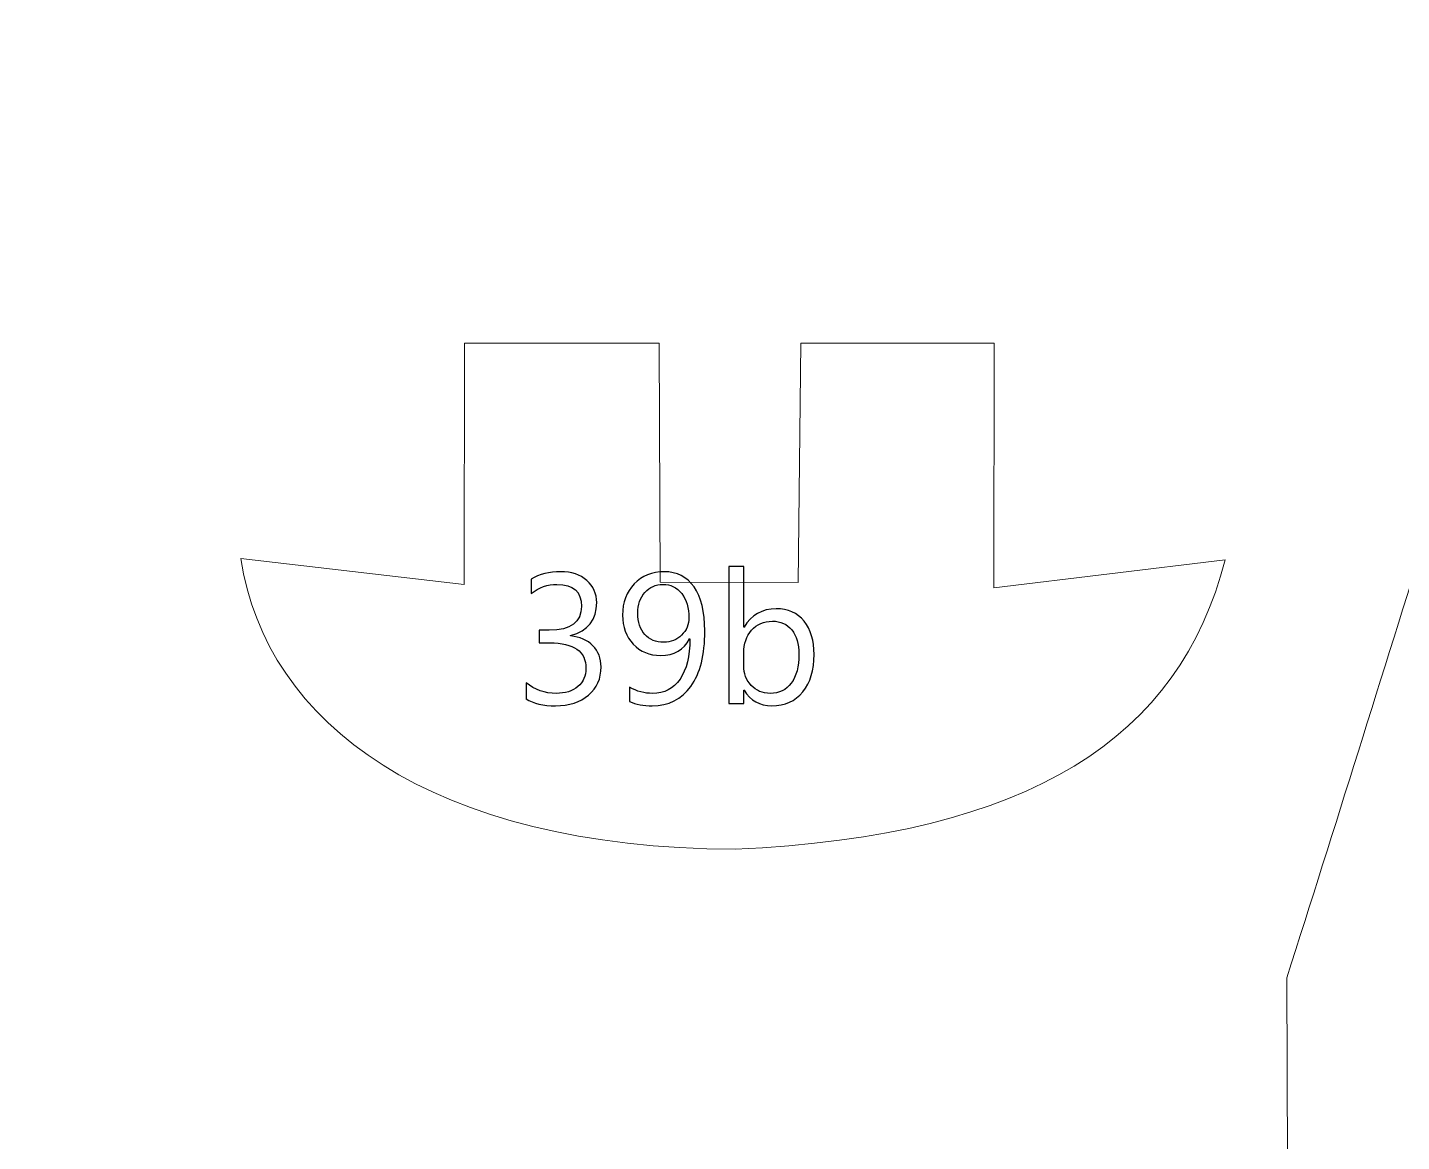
# Model space of a CAD drawing. Header units: centimetres. Extents: x -370 to 378, y -504 to 433.
# Drawn here: x 120.2 to 180, y 261.2 to 309.8 of the extents above; entities that cross this region are included whole.
import ezdxf

# ---------------------------------------------------------------- set-up
doc = ezdxf.new("R2010")
doc.units = ezdxf.units.CM
doc.header["$MEASUREMENT"] = 0
doc.layers.add('Camada 1', color=7, linetype='Continuous')
doc.layers.add('Camada 2', color=20, linetype='Continuous')

msp = doc.modelspace()

# ---------------------------------------------------------------- linework, layer by layer
at = {"layer": 'Camada 1', "lineweight": 9}
for points, knots in [([(216.721, 265.254), (216.721, 265.254), (230.116, 265.318), (230.116, 265.318), (230.116, 265.318), (230.116, 265.318), (230.103, 244.768), (230.103, 244.768), (230.103, 244.768), (230.103, 244.768), (236.36, 244.767), (236.36, 244.767), (236.36, 244.767), (236.36, 244.767), (236.371, 265.182), (236.371, 265.182), (236.371, 265.182), (236.371, 265.182), (256.209, 265.182), (256.209, 265.182), (256.209, 265.182), (256.209, 265.182), (256.209, 244.767), (256.209, 244.767), (256.209, 244.767), (256.209, 244.767), (262.443, 244.768), (262.443, 244.768), (262.443, 244.768), (262.443, 244.768), (262.445, 265.213), (262.445, 265.213), (262.445, 265.213), (262.445, 265.213), (282.346, 265.204), (282.346, 265.204), (282.346, 265.204), (282.346, 265.204), (282.296, 244.775), (282.296, 244.775), (282.296, 244.775), (282.296, 244.775), (288.629, 244.768), (288.629, 244.768), (288.629, 244.768), (288.629, 244.768), (288.652, 265.258), (288.652, 265.258), (288.652, 265.258), (288.652, 265.258), (308.479, 265.277), (308.479, 265.277), (308.479, 265.277), (308.479, 265.277), (308.479, 244.77), (308.479, 244.77), (308.479, 244.77), (308.479, 244.77), (314.689, 244.774), (314.689, 244.774), (314.689, 244.774), (314.689, 244.774), (314.79, 265.253), (314.79, 265.253), (314.79, 265.253), (314.79, 265.253), (334.828, 265.214), (334.828, 265.214), (334.828, 265.214), (334.828, 265.214), (334.892, 244.769), (334.892, 244.769), (334.892, 244.769), (334.892, 244.769), (341.063, 244.77), (341.063, 244.77), (341.063, 244.77), (341.063, 244.77), (341.094, 265.214), (341.094, 265.214), (341.094, 265.214), (341.094, 265.214), (366.922, 265.225), (366.922, 265.225), (366.922, 265.225), (366.922, 265.225), (366.966, 256.867), (366.966, 256.867), (366.966, 256.867), (366.966, 256.867), (360.754, 256.873), (360.754, 256.873), (360.754, 256.873), (360.754, 256.873), (360.754, 232.292), (360.754, 232.292), (360.754, 232.292), (360.754, 232.292), (366.964, 232.296), (366.964, 232.296), (366.964, 232.296), (366.964, 232.296), (366.963, 224.01), (366.963, 224.01), (366.963, 224.01), (366.963, 224.01), (210.199, 224.007), (210.199, 224.007), (210.199, 224.007), (210.199, 224.007), (210.193, 236.573), (210.193, 236.573), (210.193, 236.573), (210.193, 236.573), (189.145, 236.573), (189.145, 236.573), (189.145, 236.573), (185.916, 236.501), (184.439, 233.061), (184.413, 226.826), (184.413, 226.826), (184.673, 216.628), (178.684, 212.355), (173.821, 212.903), (173.821, 212.903), (173.821, 212.903), (176.697, 236.149), (176.697, 236.149), (176.697, 236.149), (176.697, 236.149), (170.539, 236.789), (170.539, 236.789), (170.539, 236.789), (170.539, 236.789), (168.49, 221.602), (168.49, 221.602), (168.49, 221.602), (168.49, 221.602), (4.291, 221.42), (4.291, 221.42), (4.291, 221.42), (4.291, 221.42), (4.288, 209.376), (4.288, 209.376), (4.288, 209.376), (4.288, 209.376), (-1.971, 209.374), (-1.971, 209.374), (-1.971, 209.374), (-1.971, 209.374), (-2.239, 168.069), (-2.239, 168.069), (-2.239, 168.069), (-2.239, 168.069), (-66.592, 160.863), (-66.592, 160.863), (-66.592, 160.863), (-66.592, 160.863), (-120.101, 160.892), (-120.101, 160.892), (-120.101, 160.892), (-122.907, 159.848), (-124.083, 157.497), (-123.291, 153.568), (-123.291, 153.568), (-123.291, 153.568), (-121.417, 147.705), (-121.417, 147.705), (-121.417, 147.705), (-119.664, 142.218), (-119.162, 139.073), (-123.559, 137.253), (-123.559, 137.253), (-123.559, 137.253), (-131.456, 134.303), (-131.456, 134.303), (-131.456, 134.303), (-142.328, 129.369), (-143.928, 118.845), (-139.185, 104.494), (-139.185, 104.494), (-136.723, 96.587), (-139.695, 91.079), (-144.309, 92.767), (-144.309, 92.767), (-144.309, 92.767), (-196.019, 110.18), (-196.019, 110.18), (-196.019, 110.18), (-194.826, 114.677), (-193.391, 119.174), (-191.716, 123.67), (-191.716, 123.67), (-191.716, 123.67), (-176.995, 117.362), (-176.995, 117.362), (-176.995, 117.362), (-176.995, 117.362), (-174.937, 123.295), (-174.937, 123.295), (-174.937, 123.295), (-174.937, 123.295), (-189.72, 129.603), (-189.72, 129.603), (-189.72, 129.603), (-187.47, 134.471), (-185.1, 139.218), (-182.609, 143.842), (-182.609, 143.842), (-182.609, 143.842), (-167.889, 135.786), (-167.889, 135.786), (-167.889, 135.786), (-167.889, 135.786), (-164.645, 141.095), (-164.645, 141.095), (-164.645, 141.095), (-164.645, 141.095), (-179.178, 149.214), (-179.178, 149.214), (-179.178, 149.214), (-176.797, 153.396), (-174.316, 157.382), (-171.694, 161.08), (-171.694, 161.08), (-171.694, 161.08), (-158.221, 152.024), (-158.221, 152.024), (-158.221, 152.024), (-158.221, 152.024), (-154.852, 157.145), (-154.852, 157.145), (-154.852, 157.145), (-154.852, 157.145), (-168.138, 166.201), (-168.138, 166.201), (-168.138, 166.201), (-165.271, 169.951), (-162.563, 173.777), (-160.029, 177.692), (-160.029, 177.692), (-160.029, 177.692), (-146.12, 169.011), (-146.12, 169.011), (-146.12, 169.011), (-146.12, 169.011), (-143.438, 174.444), (-143.438, 174.444), (-143.438, 174.444), (-143.438, 174.444), (-157.035, 183.25), (-157.035, 183.25), (-157.035, 183.25), (-151.695, 195.771), (-155.396, 206.053), (-170.299, 212.164), (-170.299, 212.164), (-196.331, 218.03), (-225.837, 215.086), (-252.767, 201.797), (-252.767, 201.797), (-272.125, 191.19), (-291.085, 177.8), (-311.371, 166), (-311.371, 166), (-321.658, 159.339), (-331.851, 153.367), (-342.736, 148.568), (-342.736, 148.568), (-346.86, 147.224), (-349.73, 146.708), (-351.28, 147.57), (-351.28, 147.57), (-360.973, 156.269), (-365.918, 177.156), (-365.135, 212.753), (-365.135, 212.753), (-363.041, 242.961), (-358.027, 262.687), (-349.489, 269.76), (-349.489, 269.76), (-341.694, 272.706), (-312.337, 273.158), (-268.236, 269.823), (-268.236, 269.823), (-238.219, 267.466), (-208.36, 264.64), (-178.599, 261.521), (-178.599, 261.521), (-161.15, 259.512), (-146.663, 274.84), (-133.661, 298.457), (-133.661, 298.457), (-137.932, 299.192), (-140.952, 302.511), (-141.329, 309.219), (-141.329, 309.219), (-141.246, 317.163), (-137.792, 321.124), (-131.21, 321.7), (-131.21, 321.7), (-128.465, 321.723), (-125.72, 321.692), (-122.976, 321.377), (-122.976, 321.377), (-119.251, 320.932), (-117.518, 322.574), (-117.641, 327.134), (-117.641, 327.134), (-117.641, 327.134), (-117.584, 336.153), (-117.584, 336.153), (-117.584, 336.153), (-117.584, 336.153), (-110.776, 336.152), (-110.776, 336.152), (-110.776, 336.152), (-110.776, 336.152), (-110.773, 349.137), (-110.773, 349.137), (-110.773, 349.137), (-110.773, 349.137), (-99.344, 349.13), (-99.344, 349.13), (-99.344, 349.13), (-99.344, 349.13), (-88.153, 362.878), (-88.153, 362.878), (-88.153, 362.878), (-88.153, 362.878), (-34.119, 362.869), (-34.119, 362.869), (-34.119, 362.869), (-34.119, 362.869), (-34.106, 340.512), (-34.106, 340.512), (-34.106, 340.512), (-34.106, 340.512), (-27.597, 340.514), (-27.597, 340.514), (-27.597, 340.514), (-27.597, 340.514), (-27.691, 325.715), (-27.691, 325.715), (-27.691, 325.715), (-27.873, 322.531), (-30.047, 321.13), (-33.358, 320.596), (-33.358, 320.596), (-33.358, 320.596), (-44.151, 320.594), (-44.151, 320.594), (-44.151, 320.594), (-44.151, 320.594), (-44.155, 311.191), (-44.155, 311.191), (-44.155, 311.191), (-44.155, 311.191), (-32.849, 311.191), (-32.849, 311.191), (-32.849, 311.191), (-18.571, 310.629), (-10.255, 308.442), (-6.272, 303.592), (-6.272, 303.592), (-3.714, 300.56), (-2.148, 297.196), (-2.032, 293.351), (-2.032, 293.351), (-2.032, 293.351), (-1.901, 274.856), (-1.901, 274.856), (-1.901, 274.856), (-1.901, 274.856), (4.408, 274.86), (4.408, 274.86), (4.408, 274.86), (4.408, 274.86), (4.426, 260.305), (4.426, 260.305), (4.426, 260.305), (4.426, 260.305), (175.044, 260.301), (175.044, 260.301), (175.044, 260.301), (175.044, 260.301), (175.017, 268.365), (175.017, 268.365), (175.017, 268.365), (179.182, 281.411), (183.274, 295.03), (187.51, 307.504), (187.51, 307.504), (189.372, 313.034), (192.544, 316.081), (197.008, 315.926), (197.008, 315.926), (202.874, 315.367), (206.189, 311.724), (207.985, 306.102), (207.985, 306.102), (211.365, 293.082), (213.787, 278.849), (216.721, 265.254)], [0, 0, 0, 0, 0.009804, 0.009804, 0.009804, 0.009804, 0.019608, 0.019608, 0.019608, 0.019608, 0.029412, 0.029412, 0.029412, 0.029412, 0.039216, 0.039216, 0.039216, 0.039216, 0.04902, 0.04902, 0.04902, 0.04902, 0.058824, 0.058824, 0.058824, 0.058824, 0.068627, 0.068627, 0.068627, 0.068627, 0.078431, 0.078431, 0.078431, 0.078431, 0.088235, 0.088235, 0.088235, 0.088235, 0.098039, 0.098039, 0.098039, 0.098039, 0.107843, 0.107843, 0.107843, 0.107843, 0.117647, 0.117647, 0.117647, 0.117647, 0.127451, 0.127451, 0.127451, 0.127451, 0.137255, 0.137255, 0.137255, 0.137255, 0.147059, 0.147059, 0.147059, 0.147059, 0.156863, 0.156863, 0.156863, 0.156863, 0.166667, 0.166667, 0.166667, 0.166667, 0.176471, 0.176471, 0.176471, 0.176471, 0.186275, 0.186275, 0.186275, 0.186275, 0.196078, 0.196078, 0.196078, 0.196078, 0.205882, 0.205882, 0.205882, 0.205882, 0.215686, 0.215686, 0.215686, 0.215686, 0.22549, 0.22549, 0.22549, 0.22549, 0.235294, 0.235294, 0.235294, 0.235294, 0.245098, 0.245098, 0.245098, 0.245098, 0.254902, 0.254902, 0.254902, 0.254902, 0.264706, 0.264706, 0.264706, 0.264706, 0.27451, 0.27451, 0.27451, 0.27451, 0.284314, 0.284314, 0.284314, 0.284314, 0.294118, 0.294118, 0.294118, 0.294118, 0.303922, 0.303922, 0.303922, 0.303922, 0.313725, 0.313725, 0.313725, 0.313726, 0.323529, 0.323529, 0.323529, 0.323529, 0.333333, 0.333333, 0.333333, 0.333333, 0.343137, 0.343137, 0.343137, 0.343137, 0.352941, 0.352941, 0.352941, 0.352941, 0.362745, 0.362745, 0.362745, 0.362745, 0.372549, 0.372549, 0.372549, 0.372549, 0.382353, 0.382353, 0.382353, 0.382353, 0.392157, 0.392157, 0.392157, 0.392157, 0.401961, 0.401961, 0.401961, 0.401961, 0.411765, 0.411765, 0.411765, 0.411765, 0.421569, 0.421569, 0.421569, 0.421569, 0.431373, 0.431373, 0.431373, 0.431373, 0.441176, 0.441176, 0.441176, 0.441176, 0.45098, 0.45098, 0.45098, 0.45098, 0.460784, 0.460784, 0.460784, 0.460784, 0.470588, 0.470588, 0.470588, 0.470588, 0.480392, 0.480392, 0.480392, 0.480392, 0.490196, 0.490196, 0.490196, 0.490196, 0.5, 0.5, 0.5, 0.5, 0.509804, 0.509804, 0.509804, 0.509804, 0.519608, 0.519608, 0.519608, 0.519608, 0.529412, 0.529412, 0.529412, 0.529412, 0.539216, 0.539216, 0.539216, 0.539216, 0.54902, 0.54902, 0.54902, 0.54902, 0.558824, 0.558824, 0.558824, 0.558824, 0.568627, 0.568627, 0.568627, 0.568627, 0.578431, 0.578431, 0.578431, 0.578431, 0.588235, 0.588235, 0.588235, 0.588235, 0.598039, 0.598039, 0.598039, 0.598039, 0.607843, 0.607843, 0.607843, 0.607843, 0.617647, 0.617647, 0.617647, 0.617647, 0.627451, 0.627451, 0.627451, 0.627451, 0.637255, 0.637255, 0.637255, 0.637255, 0.647059, 0.647059, 0.647059, 0.647059, 0.656863, 0.656863, 0.656863, 0.656863, 0.666667, 0.666667, 0.666667, 0.666667, 0.676471, 0.676471, 0.676471, 0.676471, 0.686275, 0.686275, 0.686275, 0.686275, 0.696078, 0.696078, 0.696078, 0.696078, 0.705882, 0.705882, 0.705882, 0.705882, 0.715686, 0.715686, 0.715686, 0.715686, 0.72549, 0.72549, 0.72549, 0.72549, 0.735294, 0.735294, 0.735294, 0.735294, 0.745098, 0.745098, 0.745098, 0.745098, 0.754902, 0.754902, 0.754902, 0.754902, 0.764706, 0.764706, 0.764706, 0.764706, 0.77451, 0.77451, 0.77451, 0.77451, 0.784314, 0.784314, 0.784314, 0.784314, 0.794118, 0.794118, 0.794118, 0.794118, 0.803922, 0.803922, 0.803922, 0.803922, 0.813725, 0.813725, 0.813725, 0.813726, 0.823529, 0.823529, 0.823529, 0.823529, 0.833333, 0.833333, 0.833333, 0.833333, 0.843137, 0.843137, 0.843137, 0.843137, 0.852941, 0.852941, 0.852941, 0.852941, 0.862745, 0.862745, 0.862745, 0.862745, 0.872549, 0.872549, 0.872549, 0.872549, 0.882353, 0.882353, 0.882353, 0.882353, 0.892157, 0.892157, 0.892157, 0.892157, 0.901961, 0.901961, 0.901961, 0.901961, 0.911765, 0.911765, 0.911765, 0.911765, 0.921569, 0.921569, 0.921569, 0.921569, 0.931373, 0.931373, 0.931373, 0.931373, 0.941176, 0.941176, 0.941176, 0.941176, 0.95098, 0.95098, 0.95098, 0.95098, 0.960784, 0.960784, 0.960784, 0.960784, 0.970588, 0.970588, 0.970588, 0.970588, 0.980392, 0.980392, 0.980392, 0.980392, 1, 1, 1, 1]), ([(139.207, 296.005), (139.207, 296.005), (147.687, 296.008), (147.687, 296.008), (147.687, 296.008), (147.687, 296.008), (147.731, 285.59), (147.731, 285.59), (147.731, 285.59), (147.731, 285.59), (153.741, 285.581), (153.741, 285.581), (153.741, 285.581), (153.741, 285.581), (153.85, 296.005), (153.85, 296.005), (153.85, 296.005), (153.85, 296.005), (162.273, 296.007), (162.273, 296.007), (162.273, 296.007), (162.273, 296.007), (162.253, 285.344), (162.253, 285.344), (162.253, 285.344), (162.253, 285.344), (172.33, 286.565), (172.33, 286.565), (172.33, 286.565), (170.36, 278.854), (163.894, 274.528), (150.994, 273.967), (150.994, 273.967), (137.723, 274.006), (130.559, 279.455), (129.471, 286.619), (129.471, 286.619), (129.471, 286.619), (139.191, 285.486), (139.191, 285.486), (139.191, 285.486), (139.191, 285.486), (139.207, 296.005), (139.207, 296.005)], [0, 0, 0, 0, 0.083333, 0.083333, 0.083333, 0.083333, 0.166667, 0.166667, 0.166667, 0.166667, 0.25, 0.25, 0.25, 0.25, 0.333333, 0.333333, 0.333333, 0.333333, 0.416667, 0.416667, 0.416667, 0.416667, 0.5, 0.5, 0.5, 0.5, 0.583333, 0.583333, 0.583333, 0.583333, 0.666667, 0.666667, 0.666667, 0.666667, 0.75, 0.75, 0.75, 0.75, 0.833333, 0.833333, 0.833333, 0.833333, 1, 1, 1, 1])]:
    msp.add_open_spline(points, degree=3, knots=knots, dxfattribs=at)
at = {"layer": 'Camada 2'}
for points, knots in [([(141.893, 280.515), (141.893, 280.515), (141.893, 281.209), (141.893, 281.209), (141.893, 281.209), (142.279, 280.902), (142.715, 280.749), (143.201, 280.749), (143.201, 280.749), (143.596, 280.749), (143.91, 280.847), (144.146, 281.045), (144.146, 281.045), (144.381, 281.242), (144.498, 281.509), (144.498, 281.842), (144.498, 281.842), (144.498, 282.581), (143.974, 282.951), (142.926, 282.951), (142.926, 282.951), (142.926, 282.951), (142.457, 282.951), (142.457, 282.951), (142.457, 282.951), (142.457, 282.951), (142.457, 283.499), (142.457, 283.499), (142.457, 283.499), (142.457, 283.499), (142.904, 283.499), (142.904, 283.499), (142.904, 283.499), (143.838, 283.499), (144.304, 283.846), (144.304, 284.538), (144.304, 284.538), (144.304, 285.179), (143.948, 285.499), (143.236, 285.499), (143.236, 285.499), (142.838, 285.499), (142.463, 285.365), (142.111, 285.096), (142.111, 285.096), (142.111, 285.096), (142.111, 285.725), (142.111, 285.725), (142.111, 285.725), (142.473, 285.94), (142.902, 286.048), (143.396, 286.048), (143.396, 286.048), (143.871, 286.048), (144.252, 285.921), (144.538, 285.67), (144.538, 285.67), (144.823, 285.417), (144.966, 285.094), (144.966, 284.701), (144.966, 284.701), (144.966, 283.957), (144.588, 283.479), (143.831, 283.267), (143.831, 283.267), (143.831, 283.267), (143.831, 283.25), (143.831, 283.25), (143.831, 283.25), (144.237, 283.211), (144.56, 283.069), (144.799, 282.823), (144.799, 282.823), (145.039, 282.577), (145.159, 282.271), (145.159, 281.904), (145.159, 281.904), (145.159, 281.396), (144.978, 280.987), (144.613, 280.675), (144.613, 280.675), (144.249, 280.365), (143.769, 280.209), (143.174, 280.209), (143.174, 280.209), (142.637, 280.209), (142.21, 280.311), (141.893, 280.515)], [0, 0, 0, 0, 0.043478, 0.043478, 0.043478, 0.043478, 0.086957, 0.086957, 0.086957, 0.086957, 0.130435, 0.130435, 0.130435, 0.130435, 0.173913, 0.173913, 0.173913, 0.173913, 0.217391, 0.217391, 0.217391, 0.217391, 0.26087, 0.26087, 0.26087, 0.26087, 0.304348, 0.304348, 0.304348, 0.304348, 0.347826, 0.347826, 0.347826, 0.347826, 0.391304, 0.391304, 0.391304, 0.391304, 0.434783, 0.434783, 0.434783, 0.434783, 0.478261, 0.478261, 0.478261, 0.478261, 0.521739, 0.521739, 0.521739, 0.521739, 0.565217, 0.565217, 0.565217, 0.565217, 0.608696, 0.608696, 0.608696, 0.608696, 0.652174, 0.652174, 0.652174, 0.652174, 0.695652, 0.695652, 0.695652, 0.695652, 0.73913, 0.73913, 0.73913, 0.73913, 0.782609, 0.782609, 0.782609, 0.782609, 0.826087, 0.826087, 0.826087, 0.826087, 0.869565, 0.869565, 0.869565, 0.869565, 0.913043, 0.913043, 0.913043, 0.913043, 1, 1, 1, 1]), ([(146.401, 280.397), (146.401, 280.397), (146.401, 281.016), (146.401, 281.016), (146.401, 281.016), (146.715, 280.838), (147.049, 280.749), (147.401, 280.749), (147.401, 280.749), (147.912, 280.749), (148.311, 280.956), (148.595, 281.369), (148.595, 281.369), (148.88, 281.781), (149.022, 282.369), (149.022, 283.128), (149.022, 283.128), (149.017, 283.125), (149.011, 283.125), (149.006, 283.128), (149.006, 283.128), (148.765, 282.644), (148.345, 282.402), (147.748, 282.402), (147.748, 282.402), (147.264, 282.402), (146.869, 282.566), (146.558, 282.894), (146.558, 282.894), (146.249, 283.222), (146.094, 283.646), (146.094, 284.162), (146.094, 284.162), (146.094, 284.713), (146.264, 285.166), (146.604, 285.518), (146.604, 285.518), (146.944, 285.872), (147.378, 286.048), (147.909, 286.048), (147.909, 286.048), (148.464, 286.048), (148.898, 285.827), (149.209, 285.387), (149.209, 285.387), (149.519, 284.948), (149.675, 284.307), (149.675, 283.467), (149.675, 283.467), (149.675, 282.424), (149.474, 281.62), (149.069, 281.056), (149.069, 281.056), (148.666, 280.491), (148.104, 280.209), (147.385, 280.209), (147.385, 280.209), (147.007, 280.209), (146.679, 280.272), (146.401, 280.397)], [0, 0, 0, 0, 0.0625, 0.0625, 0.0625, 0.0625, 0.125, 0.125, 0.125, 0.125, 0.1875, 0.1875, 0.1875, 0.1875, 0.25, 0.25, 0.25, 0.25, 0.3125, 0.3125, 0.3125, 0.3125, 0.375, 0.375, 0.375, 0.375, 0.4375, 0.4375, 0.4375, 0.4375, 0.5, 0.5, 0.5, 0.5, 0.5625, 0.5625, 0.5625, 0.5625, 0.625, 0.625, 0.625, 0.625, 0.6875, 0.6875, 0.6875, 0.6875, 0.75, 0.75, 0.75, 0.75, 0.8125, 0.8125, 0.8125, 0.8125, 0.875, 0.875, 0.875, 0.875, 1, 1, 1, 1]), ([(151.385, 280.883), (151.385, 280.883), (151.369, 280.883), (151.369, 280.883), (151.369, 280.883), (151.369, 280.883), (151.369, 280.306), (151.369, 280.306), (151.369, 280.306), (151.369, 280.306), (150.724, 280.306), (150.724, 280.306), (150.724, 280.306), (150.724, 280.306), (150.724, 286.273), (150.724, 286.273), (150.724, 286.273), (150.724, 286.273), (151.369, 286.273), (151.369, 286.273), (151.369, 286.273), (151.369, 286.273), (151.369, 283.634), (151.369, 283.634), (151.369, 283.634), (151.369, 283.634), (151.385, 283.634), (151.385, 283.634), (151.385, 283.634), (151.702, 284.167), (152.167, 284.435), (152.779, 284.435), (152.779, 284.435), (153.296, 284.435), (153.701, 284.255), (153.994, 283.893), (153.994, 283.893), (154.287, 283.531), (154.433, 283.048), (154.433, 282.44), (154.433, 282.44), (154.433, 281.765), (154.269, 281.224), (153.941, 280.818), (153.941, 280.818), (153.612, 280.412), (153.163, 280.209), (152.593, 280.209), (152.593, 280.209), (152.061, 280.209), (151.658, 280.433), (151.385, 280.883)], [0, 0, 0, 0, 0.071429, 0.071429, 0.071429, 0.071429, 0.142857, 0.142857, 0.142857, 0.142857, 0.214286, 0.214286, 0.214286, 0.214286, 0.285714, 0.285714, 0.285714, 0.285714, 0.357143, 0.357143, 0.357143, 0.357143, 0.428571, 0.428571, 0.428571, 0.428571, 0.5, 0.5, 0.5, 0.5, 0.571429, 0.571429, 0.571429, 0.571429, 0.642857, 0.642857, 0.642857, 0.642857, 0.714286, 0.714286, 0.714286, 0.714286, 0.785714, 0.785714, 0.785714, 0.785714, 0.857143, 0.857143, 0.857143, 0.857143, 1, 1, 1, 1]), ([(147.849, 285.499), (147.537, 285.499), (147.277, 285.382), (147.069, 285.147), (147.069, 285.147), (146.861, 284.912), (146.756, 284.613), (146.756, 284.25), (146.756, 284.25), (146.756, 283.854), (146.858, 283.542), (147.062, 283.315), (147.062, 283.315), (147.267, 283.088), (147.543, 282.975), (147.893, 282.975), (147.893, 282.975), (148.197, 282.975), (148.453, 283.078), (148.664, 283.285), (148.664, 283.285), (148.876, 283.494), (148.982, 283.747), (148.982, 284.046), (148.982, 284.046), (148.982, 284.474), (148.877, 284.823), (148.667, 285.093), (148.667, 285.093), (148.457, 285.363), (148.185, 285.499), (147.849, 285.499)], [0, 0, 0, 0, 0.111111, 0.111111, 0.111111, 0.111111, 0.222222, 0.222222, 0.222222, 0.222222, 0.333333, 0.333333, 0.333333, 0.333333, 0.444444, 0.444444, 0.444444, 0.444444, 0.555556, 0.555556, 0.555556, 0.555556, 0.666667, 0.666667, 0.666667, 0.666667, 0.777778, 0.777778, 0.777778, 0.777778, 1, 1, 1, 1]), ([(151.369, 282.515), (151.369, 282.515), (151.369, 281.951), (151.369, 281.951), (151.369, 281.951), (151.369, 281.616), (151.478, 281.332), (151.694, 281.099), (151.694, 281.099), (151.91, 280.866), (152.186, 280.749), (152.519, 280.749), (152.519, 280.749), (152.911, 280.749), (153.217, 280.9), (153.439, 281.199), (153.439, 281.199), (153.661, 281.5), (153.772, 281.917), (153.772, 282.452), (153.772, 282.452), (153.772, 282.902), (153.669, 283.256), (153.46, 283.511), (153.46, 283.511), (153.253, 283.767), (152.972, 283.894), (152.617, 283.894), (152.617, 283.894), (152.242, 283.894), (151.94, 283.764), (151.712, 283.502), (151.712, 283.502), (151.483, 283.24), (151.369, 282.91), (151.369, 282.515)], [0, 0, 0, 0, 0.1, 0.1, 0.1, 0.1, 0.2, 0.2, 0.2, 0.2, 0.3, 0.3, 0.3, 0.3, 0.4, 0.4, 0.4, 0.4, 0.5, 0.5, 0.5, 0.5, 0.6, 0.6, 0.6, 0.6, 0.7, 0.7, 0.7, 0.7, 0.8, 0.8, 0.8, 0.8, 1, 1, 1, 1])]:
    msp.add_open_spline(points, degree=3, knots=knots, dxfattribs=at)
at = {"layer": 'Camada 2', "lineweight": 9}
for points, knots in [([(141.893, 280.515), (141.893, 280.515), (141.893, 281.209), (141.893, 281.209), (141.893, 281.209), (142.279, 280.902), (142.715, 280.749), (143.201, 280.749), (143.201, 280.749), (143.596, 280.749), (143.91, 280.847), (144.146, 281.045), (144.146, 281.045), (144.381, 281.242), (144.498, 281.509), (144.498, 281.842), (144.498, 281.842), (144.498, 282.581), (143.974, 282.951), (142.926, 282.951), (142.926, 282.951), (142.926, 282.951), (142.457, 282.951), (142.457, 282.951), (142.457, 282.951), (142.457, 282.951), (142.457, 283.499), (142.457, 283.499), (142.457, 283.499), (142.457, 283.499), (142.904, 283.499), (142.904, 283.499), (142.904, 283.499), (143.838, 283.499), (144.304, 283.846), (144.304, 284.538), (144.304, 284.538), (144.304, 285.179), (143.948, 285.499), (143.236, 285.499), (143.236, 285.499), (142.838, 285.499), (142.463, 285.365), (142.111, 285.096), (142.111, 285.096), (142.111, 285.096), (142.111, 285.725), (142.111, 285.725), (142.111, 285.725), (142.473, 285.94), (142.902, 286.048), (143.396, 286.048), (143.396, 286.048), (143.871, 286.048), (144.252, 285.921), (144.538, 285.67), (144.538, 285.67), (144.823, 285.417), (144.966, 285.094), (144.966, 284.701), (144.966, 284.701), (144.966, 283.957), (144.588, 283.479), (143.831, 283.267), (143.831, 283.267), (143.831, 283.267), (143.831, 283.25), (143.831, 283.25), (143.831, 283.25), (144.237, 283.211), (144.56, 283.069), (144.799, 282.823), (144.799, 282.823), (145.039, 282.577), (145.159, 282.271), (145.159, 281.904), (145.159, 281.904), (145.159, 281.396), (144.978, 280.987), (144.613, 280.675), (144.613, 280.675), (144.249, 280.365), (143.769, 280.209), (143.174, 280.209), (143.174, 280.209), (142.637, 280.209), (142.21, 280.311), (141.893, 280.515)], [0, 0, 0, 0, 0.043478, 0.043478, 0.043478, 0.043478, 0.086957, 0.086957, 0.086957, 0.086957, 0.130435, 0.130435, 0.130435, 0.130435, 0.173913, 0.173913, 0.173913, 0.173913, 0.217391, 0.217391, 0.217391, 0.217391, 0.26087, 0.26087, 0.26087, 0.26087, 0.304348, 0.304348, 0.304348, 0.304348, 0.347826, 0.347826, 0.347826, 0.347826, 0.391304, 0.391304, 0.391304, 0.391304, 0.434783, 0.434783, 0.434783, 0.434783, 0.478261, 0.478261, 0.478261, 0.478261, 0.521739, 0.521739, 0.521739, 0.521739, 0.565217, 0.565217, 0.565217, 0.565217, 0.608696, 0.608696, 0.608696, 0.608696, 0.652174, 0.652174, 0.652174, 0.652174, 0.695652, 0.695652, 0.695652, 0.695652, 0.73913, 0.73913, 0.73913, 0.73913, 0.782609, 0.782609, 0.782609, 0.782609, 0.826087, 0.826087, 0.826087, 0.826087, 0.869565, 0.869565, 0.869565, 0.869565, 0.913043, 0.913043, 0.913043, 0.913043, 1, 1, 1, 1]), ([(146.401, 280.397), (146.401, 280.397), (146.401, 281.016), (146.401, 281.016), (146.401, 281.016), (146.715, 280.838), (147.049, 280.749), (147.401, 280.749), (147.401, 280.749), (147.912, 280.749), (148.311, 280.956), (148.595, 281.369), (148.595, 281.369), (148.88, 281.781), (149.022, 282.369), (149.022, 283.128), (149.022, 283.128), (149.017, 283.125), (149.011, 283.125), (149.006, 283.128), (149.006, 283.128), (148.765, 282.644), (148.345, 282.402), (147.748, 282.402), (147.748, 282.402), (147.264, 282.402), (146.869, 282.566), (146.558, 282.894), (146.558, 282.894), (146.249, 283.222), (146.094, 283.646), (146.094, 284.162), (146.094, 284.162), (146.094, 284.713), (146.264, 285.166), (146.604, 285.518), (146.604, 285.518), (146.944, 285.872), (147.378, 286.048), (147.909, 286.048), (147.909, 286.048), (148.464, 286.048), (148.898, 285.827), (149.209, 285.387), (149.209, 285.387), (149.519, 284.948), (149.675, 284.307), (149.675, 283.467), (149.675, 283.467), (149.675, 282.424), (149.474, 281.62), (149.069, 281.056), (149.069, 281.056), (148.666, 280.491), (148.104, 280.209), (147.385, 280.209), (147.385, 280.209), (147.007, 280.209), (146.679, 280.272), (146.401, 280.397)], [0, 0, 0, 0, 0.0625, 0.0625, 0.0625, 0.0625, 0.125, 0.125, 0.125, 0.125, 0.1875, 0.1875, 0.1875, 0.1875, 0.25, 0.25, 0.25, 0.25, 0.3125, 0.3125, 0.3125, 0.3125, 0.375, 0.375, 0.375, 0.375, 0.4375, 0.4375, 0.4375, 0.4375, 0.5, 0.5, 0.5, 0.5, 0.5625, 0.5625, 0.5625, 0.5625, 0.625, 0.625, 0.625, 0.625, 0.6875, 0.6875, 0.6875, 0.6875, 0.75, 0.75, 0.75, 0.75, 0.8125, 0.8125, 0.8125, 0.8125, 0.875, 0.875, 0.875, 0.875, 1, 1, 1, 1]), ([(151.385, 280.883), (151.385, 280.883), (151.369, 280.883), (151.369, 280.883), (151.369, 280.883), (151.369, 280.883), (151.369, 280.306), (151.369, 280.306), (151.369, 280.306), (151.369, 280.306), (150.724, 280.306), (150.724, 280.306), (150.724, 280.306), (150.724, 280.306), (150.724, 286.273), (150.724, 286.273), (150.724, 286.273), (150.724, 286.273), (151.369, 286.273), (151.369, 286.273), (151.369, 286.273), (151.369, 286.273), (151.369, 283.634), (151.369, 283.634), (151.369, 283.634), (151.369, 283.634), (151.385, 283.634), (151.385, 283.634), (151.385, 283.634), (151.702, 284.167), (152.167, 284.435), (152.779, 284.435), (152.779, 284.435), (153.296, 284.435), (153.701, 284.255), (153.994, 283.893), (153.994, 283.893), (154.287, 283.531), (154.433, 283.048), (154.433, 282.44), (154.433, 282.44), (154.433, 281.765), (154.269, 281.224), (153.941, 280.818), (153.941, 280.818), (153.612, 280.412), (153.163, 280.209), (152.593, 280.209), (152.593, 280.209), (152.061, 280.209), (151.658, 280.433), (151.385, 280.883)], [0, 0, 0, 0, 0.071429, 0.071429, 0.071429, 0.071429, 0.142857, 0.142857, 0.142857, 0.142857, 0.214286, 0.214286, 0.214286, 0.214286, 0.285714, 0.285714, 0.285714, 0.285714, 0.357143, 0.357143, 0.357143, 0.357143, 0.428571, 0.428571, 0.428571, 0.428571, 0.5, 0.5, 0.5, 0.5, 0.571429, 0.571429, 0.571429, 0.571429, 0.642857, 0.642857, 0.642857, 0.642857, 0.714286, 0.714286, 0.714286, 0.714286, 0.785714, 0.785714, 0.785714, 0.785714, 0.857143, 0.857143, 0.857143, 0.857143, 1, 1, 1, 1]), ([(147.849, 285.499), (147.537, 285.499), (147.277, 285.382), (147.069, 285.147), (147.069, 285.147), (146.861, 284.912), (146.756, 284.613), (146.756, 284.25), (146.756, 284.25), (146.756, 283.854), (146.858, 283.542), (147.062, 283.315), (147.062, 283.315), (147.267, 283.088), (147.543, 282.975), (147.893, 282.975), (147.893, 282.975), (148.197, 282.975), (148.453, 283.078), (148.664, 283.285), (148.664, 283.285), (148.876, 283.494), (148.982, 283.747), (148.982, 284.046), (148.982, 284.046), (148.982, 284.474), (148.877, 284.823), (148.667, 285.093), (148.667, 285.093), (148.457, 285.363), (148.185, 285.499), (147.849, 285.499)], [0, 0, 0, 0, 0.111111, 0.111111, 0.111111, 0.111111, 0.222222, 0.222222, 0.222222, 0.222222, 0.333333, 0.333333, 0.333333, 0.333333, 0.444444, 0.444444, 0.444444, 0.444444, 0.555556, 0.555556, 0.555556, 0.555556, 0.666667, 0.666667, 0.666667, 0.666667, 0.777778, 0.777778, 0.777778, 0.777778, 1, 1, 1, 1]), ([(151.369, 282.515), (151.369, 282.515), (151.369, 281.951), (151.369, 281.951), (151.369, 281.951), (151.369, 281.616), (151.478, 281.332), (151.694, 281.099), (151.694, 281.099), (151.91, 280.866), (152.186, 280.749), (152.519, 280.749), (152.519, 280.749), (152.911, 280.749), (153.217, 280.9), (153.439, 281.199), (153.439, 281.199), (153.661, 281.5), (153.772, 281.917), (153.772, 282.452), (153.772, 282.452), (153.772, 282.902), (153.669, 283.256), (153.46, 283.511), (153.46, 283.511), (153.253, 283.767), (152.972, 283.894), (152.617, 283.894), (152.617, 283.894), (152.242, 283.894), (151.94, 283.764), (151.712, 283.502), (151.712, 283.502), (151.483, 283.24), (151.369, 282.91), (151.369, 282.515)], [0, 0, 0, 0, 0.1, 0.1, 0.1, 0.1, 0.2, 0.2, 0.2, 0.2, 0.3, 0.3, 0.3, 0.3, 0.4, 0.4, 0.4, 0.4, 0.5, 0.5, 0.5, 0.5, 0.6, 0.6, 0.6, 0.6, 0.7, 0.7, 0.7, 0.7, 0.8, 0.8, 0.8, 0.8, 1, 1, 1, 1])]:
    msp.add_open_spline(points, degree=3, knots=knots, dxfattribs=at)

doc.saveas('drawing.dxf')
